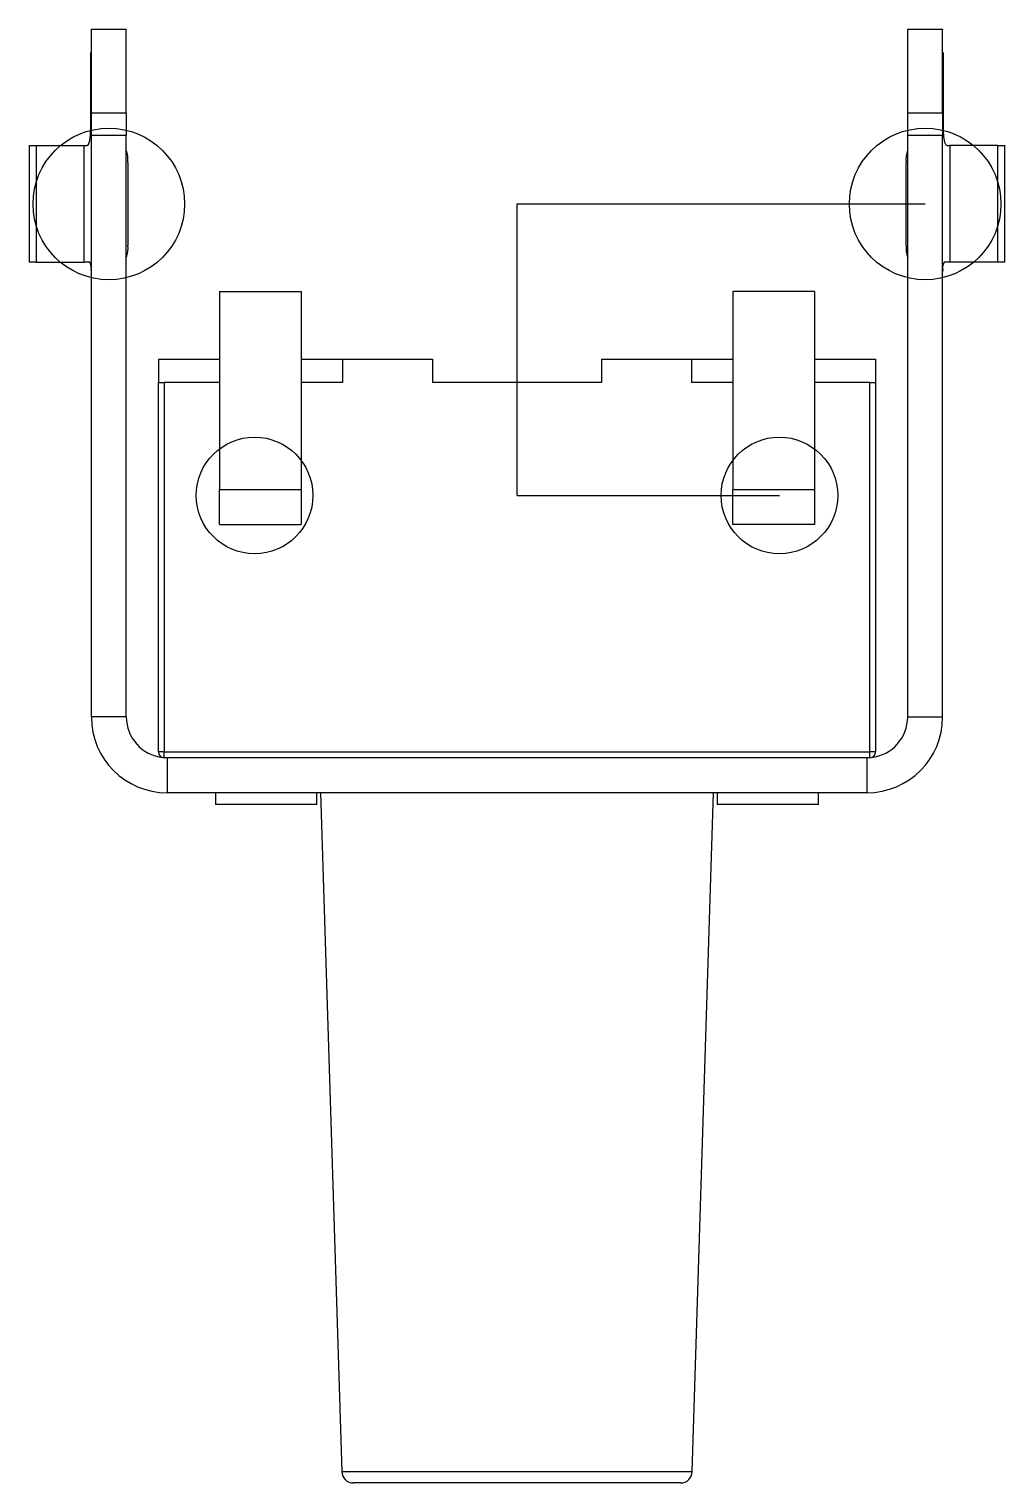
# Model space of a CAD drawing. Extents: x 144.3 to 152.7, y 98.8 to 111.2.
import ezdxf

# ---------------------------------------------------------------- set-up
doc = ezdxf.new("R2010")
doc.units = 0
doc.linetypes.add('CENTERX2', pattern=[20.32, 12.7, -2.54, 2.54, -2.54])
doc.linetypes.add('PHANTOM', pattern=[12.7, 6.35, -1.27, 1.27, -1.27, 1.27, -1.27])
doc.layers.get('0').update_dxf_attribs({"linetype": 'CONTINUOUS'})

msp = doc.modelspace()

# ---------------------------------------------------------------- linework, layer by layer
at = {"color": 7, "linetype": 'CONTINUOUS'}
for p, q in [((144.85, 111.235), (145.15, 111.235)), ((144.85, 111.231), (144.85, 111.235)), ((145.15, 111.235), (145.15, 111.231)), ((151.85, 111.235), (152.15, 111.235)), ((151.85, 111.231), (151.85, 111.235)), ((152.15, 111.235), (152.15, 111.231)), ((144.85, 110.518), (144.85, 111.231)), ((145.15, 110.518), (145.15, 111.231)), ((151.85, 110.518), (151.85, 111.231)), ((152.15, 110.518), (152.15, 111.231)), ((144.847, 110.435), (144.847, 111.035)), ((152.153, 111.035), (152.153, 110.435)), ((144.85, 110.322), (144.85, 110.518)), ((145.15, 110.518), (145.15, 110.322)), ((151.85, 110.322), (151.85, 110.518)), ((152.15, 110.518), (152.15, 110.322)), ((144.316, 110.235), (144.316, 109.235)), ((144.316, 110.235), (144.378, 110.235)), ((144.378, 110.235), (144.789, 110.235)), ((144.789, 110.235), (144.811, 110.235)), ((144.85, 105.335), (144.85, 110.322)), ((145.15, 105.335), (145.15, 110.322)), ((151.85, 105.335), (151.85, 110.322)), ((152.15, 105.335), (152.15, 110.322)), ((152.189, 110.235), (152.211, 110.235)), ((152.622, 110.235), (152.211, 110.235)), ((152.622, 110.235), (152.684, 110.235)), ((152.684, 109.235), (152.684, 110.235)), ((145.164, 110.091), (145.164, 109.379)), ((151.836, 109.379), (151.836, 110.091)), ((144.378, 109.235), (144.316, 109.235)), ((144.378, 109.235), (144.789, 109.235)), ((144.837, 109.235), (144.789, 109.235)), ((152.211, 109.235), (152.163, 109.235)), ((152.622, 109.235), (152.211, 109.235)), ((152.684, 109.235), (152.622, 109.235)), ((145.95, 108.985), (146.65, 108.985)), ((145.95, 108.985), (145.95, 107.285)), ((146.65, 108.985), (146.65, 107.285)), ((151.05, 108.985), (150.35, 108.985)), ((150.35, 108.985), (150.35, 107.285)), ((151.05, 108.985), (151.05, 107.285)), ((145.425, 108.405), (145.425, 108.205)), ((145.425, 108.405), (145.95, 108.405)), ((146.65, 108.405), (147.005, 108.405)), ((147.005, 108.405), (147.005, 108.205)), ((147.005, 108.405), (147.775, 108.405)), ((147.775, 108.405), (147.775, 108.205)), ((149.225, 108.405), (149.225, 108.205)), ((149.225, 108.405), (149.995, 108.405)), ((149.995, 108.405), (149.995, 108.205)), ((149.995, 108.405), (150.35, 108.405)), ((151.05, 108.405), (151.575, 108.405)), ((151.575, 108.405), (151.575, 108.205)), ((145.425, 105.035), (145.425, 108.205)), ((145.425, 108.205), (145.475, 108.205)), ((145.95, 108.205), (145.475, 108.205)), ((147.005, 108.205), (146.65, 108.205)), ((149.225, 108.205), (147.775, 108.205)), ((150.35, 108.205), (149.995, 108.205)), ((151.525, 108.205), (151.05, 108.205)), ((151.525, 108.205), (151.575, 108.205)), ((151.575, 108.205), (151.575, 105.035)), ((145.95, 106.985), (145.95, 107.285)), ((146.65, 107.285), (146.65, 106.985)), ((150.35, 106.985), (150.35, 107.285)), ((151.05, 107.285), (151.05, 106.985)), ((145.95, 106.985), (146.65, 106.985)), ((151.05, 106.985), (150.35, 106.985)), ((151.525, 104.985), (145.475, 104.985)), ((151.5, 104.685), (145.5, 104.685)), ((145.915, 104.685), (145.915, 104.585)), ((146.785, 104.585), (146.785, 104.685)), ((146.814, 104.685), (146.997, 98.862)), ((150.003, 98.862), (150.186, 104.685)), ((150.215, 104.685), (150.215, 104.585)), ((151.085, 104.585), (151.085, 104.685)), ((146.785, 104.585), (145.915, 104.585)), ((151.085, 104.585), (150.215, 104.585)), ((149.903, 98.765), (147.097, 98.765))]:
    msp.add_line(p, q, dxfattribs=at)
at = {"color": 8, "linetype": 'PHANTOM'}
for p, q in [((145.15, 111.231), (144.85, 111.231)), ((152.15, 111.231), (151.85, 111.231)), ((144.85, 110.518), (145.15, 110.518)), ((151.85, 110.518), (152.15, 110.518)), ((144.378, 110.235), (144.378, 109.235)), ((144.789, 109.235), (144.789, 110.235)), ((145.15, 110.322), (144.85, 110.322)), ((152.15, 110.322), (151.85, 110.322)), ((152.211, 110.235), (152.211, 109.235)), ((152.622, 109.235), (152.622, 110.235)), ((145.475, 108.205), (145.475, 105.035)), ((151.525, 105.035), (151.525, 108.205)), ((145.95, 107.285), (146.65, 107.285)), ((150.35, 107.285), (151.05, 107.285)), ((145.15, 105.335), (144.85, 105.335)), ((151.85, 105.335), (152.15, 105.335)), ((145.475, 105.035), (145.425, 105.035)), ((145.475, 105.035), (151.525, 105.035)), ((145.475, 104.985), (145.475, 105.035)), ((151.525, 104.985), (151.525, 105.035)), ((151.575, 105.035), (151.525, 105.035)), ((145.5, 104.985), (145.5, 104.685)), ((151.5, 104.985), (151.5, 104.685)), ((146.997, 98.862), (150.003, 98.862))]:
    msp.add_line(p, q, dxfattribs=at)
at = {"color": 7, "linetype": 'CENTERX2'}
for p, q in [((148.5, 107.235), (148.5, 109.735)), ((148.5, 109.735), (152, 109.735)), ((148.5, 107.235), (150.75, 107.235))]:
    msp.add_line(p, q, dxfattribs=at)
at = {"color": 7, "linetype": 'CONTINUOUS', "flags": 128}
for points in [[(144.811, 110.235), (144.827, 110.246), (144.838, 110.279), (144.844, 110.329), (144.847, 110.39), (144.847, 110.435)], [(152.153, 110.435), (152.154, 110.369), (152.157, 110.311), (152.165, 110.266), (152.177, 110.241), (152.189, 110.235)], [(144.85, 109.176), (144.847, 109.215), (144.841, 109.234), (144.837, 109.235)]]:
    msp.add_lwpolyline(points, dxfattribs=at)
at = {"color": 7, "linetype": 'CONTINUOUS'}
for centre, radius in [((145, 109.735), 0.65), ((152, 109.735), 0.65), ((146.25, 107.235), 0.5), ((150.75, 107.235), 0.5)]:
    msp.add_circle(centre, radius, dxfattribs=at)
for centre, radius, start, end in [((144.925, 110.113), 0.239, 354.6547, 20.146), ((152.068, 110.114), 0.233, 159.4931, 185.717), ((144.932, 109.356), 0.233, 339.4931, 5.717), ((152.075, 109.357), 0.239, 174.6547, 200.146), ((143.85, 109.157), 1, 0, 1.1133), ((152.237, 109.188), 0.0878, 147.6773, 187.6103), ((153.15, 109.157), 1, 178.8867, 180), ((145.5, 105.335), 0.65, 180, 270), ((145.5, 105.335), 0.35, 180, 263.4457), ((151.5, 105.335), 0.65, 270, 0), ((151.5, 105.335), 0.35, 276.5543, 0), ((145.475, 105.035), 0.05, 180, 270), ((151.525, 105.035), 0.05, 270, 0), ((147.097, 98.865), 0.1, 181.7957, 270), ((149.903, 98.865), 0.1, 270, 358.2043)]:
    msp.add_arc(centre, radius, start, end, dxfattribs=at)

doc.saveas('drawing.dxf')
